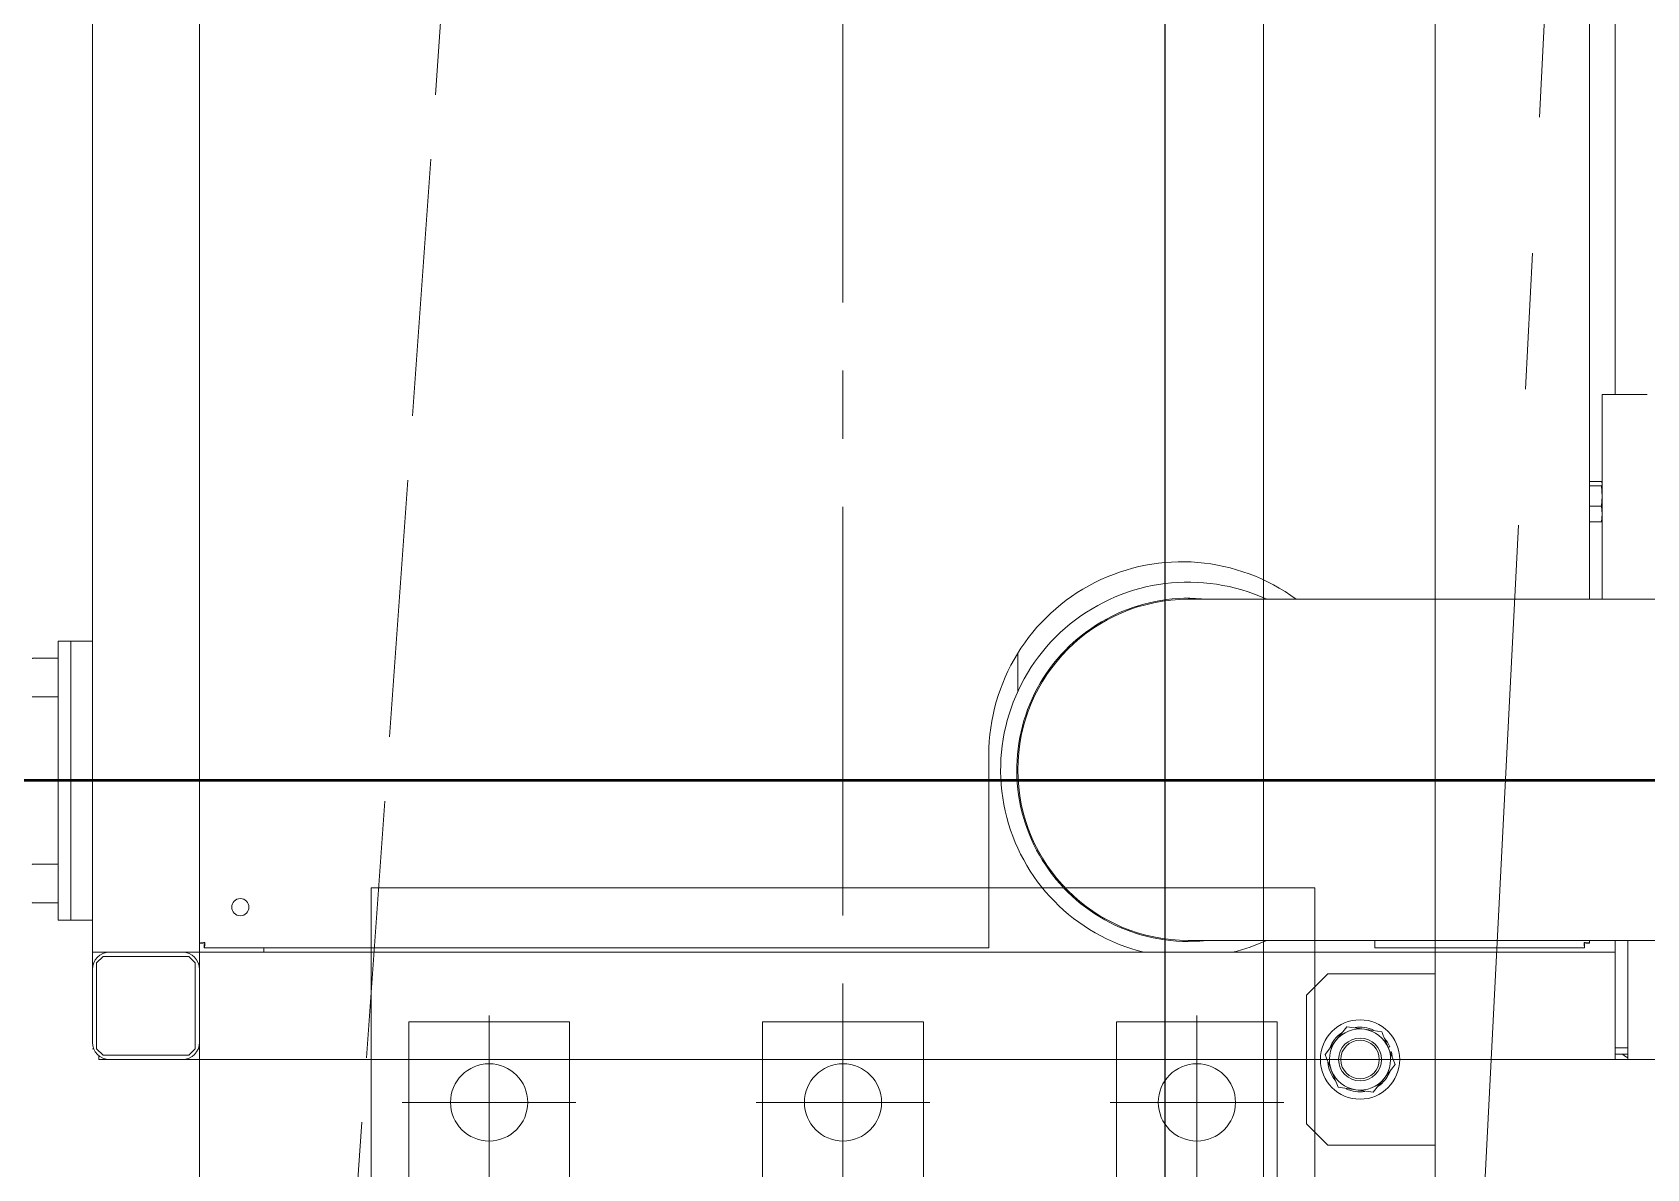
# Model space of a CAD drawing. Header units: millimetres. Extents: x 163705 to 1616509, y 81827 to 302547.
# Drawn here: x 214050 to 214803, y 143379 to 143908 of the extents above; entities that cross this region are included whole.
import ezdxf

# ---------------------------------------------------------------- set-up
doc = ezdxf.new("R2010")
doc.units = ezdxf.units.MM
doc.header["$LTSCALE"] = 10
for name, pattern in [('ACAD_ISO02W100', [15, 12, -3]), ('CENTER', [50.8, 31.75, -6.35, 6.35, -6.35]), ('CENTER2', [28.575, 19.05, -3.175, 3.175, -3.175])]:
    doc.linetypes.add(name, pattern=pattern)
for name, color, linetype, lineweight in [('1-中心线', 1, 'CENTER2', 0), ('1-护栏', 4, 'Continuous', 18), ('1-虚线', 8, 'ACAD_ISO02W100', 0), ('1-设备轮廓', 2, 'Continuous', 18), ('1-轴线', 9, 'CENTER', 0), ('1-钢构', 6, 'Continuous', 0)]:
    doc.layers.add(name, color=color, linetype=linetype, lineweight=lineweight)

# ---------------------------------------------------------------- blocks, each defined once
blk = doc.blocks.new('G$CFEC4C302')
for p, q in [((55, 759.5), (55, 840.5)), ((220, 759.5), (220, 840.5)), ((385, 759.5), (385, 840.5)), ((14.5, 800), (95.5, 800)), ((179.5, 800), (260.5, 800)), ((344.5, 800), (425.5, 800))]:
    blk.add_line(p, q)
for points in [[(0, 0), (0, 900), (440, 900), (440, 0)], [(17.5, 762.5), (17.5, 837.5), (92.5, 837.5), (92.5, 762.5)], [(182.5, 762.5), (182.5, 837.5), (257.5, 837.5), (257.5, 762.5)], [(347.5, 762.5), (347.5, 837.5), (422.5, 837.5), (422.5, 762.5)]]:
    blk.add_lwpolyline(points, close=True)
for centre in [(55, 800), (220, 800), (385, 800)]:
    blk.add_circle(centre, 18)
blk = doc.blocks.new('G$C3B61D3F5')
for p, q in [((211, 1280), (211, 120)), ((261, 1277.79), (261, 124.21)), ((909, 1277.79), (909, 284.5)), ((921, 380), (921, 1020)), ((915, 284.5), (915, 380)), ((915, 380), (922, 380)), ((922, 380), (936, 380)), ((914.64, 339.44), (909, 339.44)), ((914.64, 339.44), (914.87, 338.79)), ((915, 338.6), (914.95, 338.79)), ((914.64, 337.37), (909, 337.37)), ((914.64, 337.37), (915, 332.65)), ((915, 332.65), (914.64, 327.93)), ((914.64, 327.93), (909, 327.93)), ((914.64, 327.93), (915, 324.24)), ((915, 324.24), (914.64, 320.56)), ((914.64, 320.56), (909, 320.56)), ((914.95, 321.21), (915, 321.4)), ((951, 284.5), (722, 284.5)), ((195, 265), (195, 135)), ((195, 265), (201, 265)), ((201, 265), (211, 265)), ((201, 135), (201, 265)), ((195, 257), (183.1, 257)), ((642.5, 259.41), (642.5, 241.55)), ((183.1, 239), (195, 239)), ((629, 124.5), (629, 212)), ((195, 161), (183.1, 161)), ((653.95, 150), (629, 150)), ((183.1, 143), (195, 143)), ((195, 135), (201, 135)), ((201, 135), (211, 135)), ((261, 124.21), (262.5, 124.21)), ((261, 124.21), (261, 120)), ((263.21, 122), (263.21, 123.5)), ((263.21, 122), (629, 122)), ((291, 120), (291, 122)), ((629, 124.5), (629, 122)), ((722, 125.5), (951, 125.5)), ((809, 125.5), (809, 124.5)), ((809, 122), (809, 124.5)), ((809, 122), (906.79, 122)), ((906.79, 122), (906.79, 123.5)), ((909, 124.21), (907.5, 124.21)), ((909, 125.5), (909, 124.21)), ((921, 117.81), (921, 125.5)), ((927, 80), (927, 125.5)), ((211, 112), (211, 120)), ((219, 120), (211, 120)), ((216, 118), (213, 115)), ((213, 115), (213, 75)), ((256, 118), (216, 118)), ((219, 120), (253, 120)), ((261, 120), (253, 120)), ((259, 115), (256, 118)), ((259, 75), (259, 115)), ((261, 120), (921, 120)), ((261, 112), (261, 120)), ((921, 112), (921, 117.81)), ((211, 78), (211, 112)), ((261, 78), (261, 112)), ((921, 78), (921, 112)), ((261, 70), (261, 78)), ((921, 70), (921, 78)), ((927, 75.5), (921, 75.5)), ((927, 70), (927, 80)), ((211.58, 75), (211, 75)), ((213, 75), (216, 72)), ((214, 71.76), (214, 70)), ((219, 70), (214, 70)), ((216, 72), (256, 72)), ((253, 70), (219, 70)), ((261, 70), (253, 70)), ((256, 72), (259, 75)), ((261, 75), (260.42, 75)), ((261, 70), (921, 70)), ((927, 72.5), (921, 72.5)), ((927, 70), (921, 70)), ((1021, 70), (927, 70))]:
    blk.add_line(p, q)
at = {"flags": 128}
for points in [[(722, 125), (727.34, 125.18), (730.93, 125.5)], [(924.39, 72.5), (925.44, 71.69), (927, 70.83)]]:
    blk.add_lwpolyline(points, dxfattribs=at)
blk.add_circle((280, 141), 4)
for centre, radius, start, end in [((719, 212), 90, 53.66394, 180), ((722, 205), 87.5, 65.30867, 256.27087), ((722, 205), 80, 83.5908, 270), ((722, 205), 79.5, 90, 180), ((183.1, 256.9), 0.1, 90, 180), ((183.1, 239.1), 0.1, 180, 270), ((722, 205), 79.5, 180, 270), ((183.1, 160.9), 0.1, 90, 180), ((183.1, 143.1), 0.1, 180, 270), ((722, 205), 87.5, 283.72913, 294.69133), ((219, 112), 8, 90, 180), ((253, 112), 8, 0, 90), ((219, 78), 8, 180, 270), ((253, 78), 8, 270, 0)]:
    blk.add_arc(centre, radius, start, end)
for points, knots in [([(915, 338.41), (914.96, 338.14), (914.9, 337.79), (914.69, 337.44), (914.64, 337.37)], [0, 0, 0, 0, 0.776967, 1, 1, 1, 1]), ([(914.64, 320.56), (914.69, 320.63), (914.83, 320.85), (914.87, 321.07), (914.9, 321.21)], [0, 0, 0, 0, 0.351615, 1, 1, 1, 1])]:
    blk.add_open_spline(points, degree=3, knots=knots)
for points in [[(263.5, 124.5), (263.17, 124.48), (262.52, 124.43), (261.69, 124.35), (261.11, 124.28), (261.04, 124.23), (261, 124.21)], [(263.5, 124.5), (263.37, 124.48), (263.11, 124.43), (262.78, 124.35), (262.55, 124.28), (262.52, 124.23), (262.5, 124.21)], [(263.21, 122), (263.23, 122.04), (263.28, 122.11), (263.35, 122.69), (263.43, 123.52), (263.48, 124.17), (263.5, 124.5)], [(263.21, 123.5), (263.23, 123.52), (263.28, 123.55), (263.35, 123.78), (263.43, 124.11), (263.48, 124.37), (263.5, 124.5)], [(906.5, 124.5), (906.52, 124.17), (906.57, 123.52), (906.65, 122.69), (906.72, 122.11), (906.77, 122.04), (906.79, 122)], [(906.5, 124.5), (906.52, 124.37), (906.57, 124.11), (906.65, 123.78), (906.72, 123.55), (906.77, 123.52), (906.79, 123.5)], [(909, 124.21), (908.96, 124.23), (908.89, 124.28), (908.31, 124.35), (907.48, 124.43), (906.83, 124.48), (906.5, 124.5)], [(907.5, 124.21), (907.48, 124.23), (907.45, 124.28), (907.22, 124.35), (906.89, 124.43), (906.63, 124.48), (906.5, 124.5)]]:
    blk.add_open_spline(points, degree=3)
at = {"layer": '1-中心线'}
blk.add_line((265, 200), (0, 200), dxfattribs=at)
blk = doc.blocks.new('A$C2f6614b9')
at = {"layer": '1-设备轮廓', "lineweight": 50, "ltscale": 5}
blk.add_line((16925.01, 950), (1300, 950), dxfattribs=at)
at = {"layer": '1-设备轮廓'}
blk.add_blockref('G$C3B61D3F5', (13739.01, 750), dxfattribs=at)
at = {"layer": '1-钢构'}
blk.add_blockref('G$CFEC4C302', (14080, 0), dxfattribs=at)
blk = doc.blocks.new('G$CE9C43516')
for p, q in [((241, 345), (241, 2215)), ((321, 2205), (321, 355)), ((271, 690), (261, 680)), ((321, 690), (271, 690)), ((261, 680), (261, 620)), ((279.86, 665.29), (274.77, 658.8)), ((288.01, 664.13), (279.86, 665.29)), ((296.17, 662.96), (288.01, 664.13)), ((274.77, 658.8), (269.69, 652.32)), ((299.08, 655.72), (299.84, 655.98)), ((302.31, 647.68), (299.24, 655.32)), ((297.23, 641.2), (302.31, 647.68)), ((300.64, 653.61), (300.01, 653.4)), ((301.01, 651.35), (300.64, 653.61)), ((272.76, 644.68), (275.83, 637.04)), ((292.14, 634.71), (297.23, 641.2)), ((275.83, 637.04), (283.99, 635.87)), ((283.99, 635.87), (292.14, 634.71)), ((261, 620), (271, 610)), ((271, 610), (321, 610))]:
    blk.add_line(p, q)
at = {"flags": 128}
blk.add_lwpolyline([(299.84, 655.98), (298.77, 658.01), (297.44, 659.82)], dxfattribs=at)
for radius in [18.5, 10, 9]:
    blk.add_circle((286, 650), radius)
for radius, start, end in [(15.07, 124.42883, 159.28955), (14.27, 81.89842, 141.89842), (15.07, 65.05521, 98.93567), (14.27, 21.89842, 81.89842), (14.27, 141.89842, 201.89842), (14.27, 321.89842, 21.89842), (15.07, 184.49279, 219.37641), (14.27, 201.89842, 261.89842), (14.27, 261.89842, 321.89842), (15.07, 303.13003, 339.94317), (15.07, 244.8671, 278.73692)]:
    blk.add_arc((286, 650), radius, start, end)
for points, knots in [([(299.24, 655.32), (298.44, 657.3), (297.41, 659.86), (296.4, 662.39), (296.17, 662.96)], [0, 0, 0, 0, 0.774963, 1, 1, 1, 1]), ([(269.69, 652.32), (269.92, 651.75), (270.94, 649.22), (271.97, 646.66), (272.76, 644.68)], [0, 0, 0, 0, 0.225037, 1, 1, 1, 1])]:
    blk.add_open_spline(points, degree=3, knots=knots)
blk = doc.blocks.new('A$C7121566b')
blk.add_lwpolyline([(4649.65, 2600.13), (6924.65, 2600.13), (6924.65, 9600.13), (4649.65, 9600.13)], close=True)
at = {"layer": '1-中心线'}
blk.add_line((4499.65, 11700.24), (4499.65, 0), dxfattribs=at)
at = {"layer": '1-护栏'}
blk.add_lwpolyline([(10999.65, 10050.13), (4199.65, 10050.13), (4199.65, 2150.13), (10999.65, 2150.13)], dxfattribs=at)
at = {"layer": '1-轴线'}
blk.add_lwpolyline([(4798.31, 2802.08), (5109.93, 8864.21), (6725.3, 9418.31)], dxfattribs=at)
at = {"layer": '1-设备轮廓'}
blk.add_blockref('G$CE9C43516', (4454.72, 2220.13), dxfattribs=at)

msp = doc.modelspace()

# ---------------------------------------------------------------- linework, layer by layer
at = {"layer": '1-中心线'}
msp.add_line((214427.833, 152259.738), (214427.833, 141059.499), dxfattribs=at)
at = {"layer": '1-虚线'}
msp.add_lwpolyline([(214184.195, 143131.184), (214632.699, 149393.321), (216880.495, 150448.624)], dxfattribs=at)

# ---------------------------------------------------------------- block references
for name, p in [('A$C7121566b', (209928.183, 140559.499)), ('A$C2f6614b9', (200127.833, 142609.632))]:
    msp.add_blockref(name, p)

doc.saveas('drawing.dxf')
